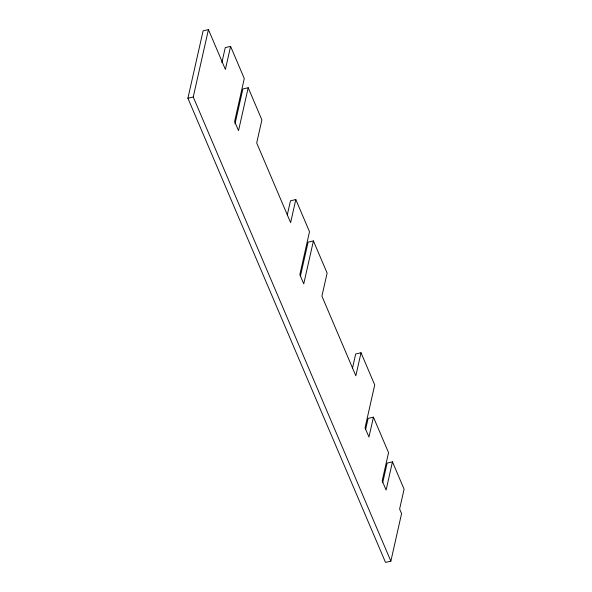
<?xml version="1.0" encoding="UTF-8"?>
<svg xmlns="http://www.w3.org/2000/svg" width="592" height="592" viewBox="0 0 592 592"><rect width="100%" height="100%" fill="white"/><g stroke="black" fill="none" stroke-linecap="round" stroke-linejoin="round"><path stroke-width="0.89" d="M382.75 482.48L387.124 463.092L392.459 461.834L404.092 489.155L399.615 509.016L401.568 513.612L390.861 561.149L385.518 562.4L187.908 98.25L203.1 30.851L208.436 29.6L225.397 69.427L230.591 46.368L225.249 47.626L221.852 62.7M390.861 561.149L193.251 96.999L208.436 29.6M235.002 123.861L242.861 88.985L248.203 87.727L261.893 119.902L256.699 142.953L290.613 222.614L295.808 199.556L290.465 200.806L287.268 215M248.203 87.727L238.524 130.654L234.617 121.464L244.289 78.536L230.591 46.368M300.418 276.146L308.077 242.165L313.42 240.914L327.117 273.082L321.915 296.141L355.829 375.794L361.031 352.743L355.688 353.994L352.492 368.18M313.42 240.914L303.748 283.834L299.833 274.644L309.505 231.724L295.808 199.556M365.567 429.637L368.098 418.411L373.441 417.16L388.552 452.643L382.195 480.845L386.11 490.035L392.459 461.834M373.441 417.16L368.964 437.022L365.049 427.831L374.721 384.911L361.031 352.743M187.908 98.25L193.251 96.999"/></g></svg>
